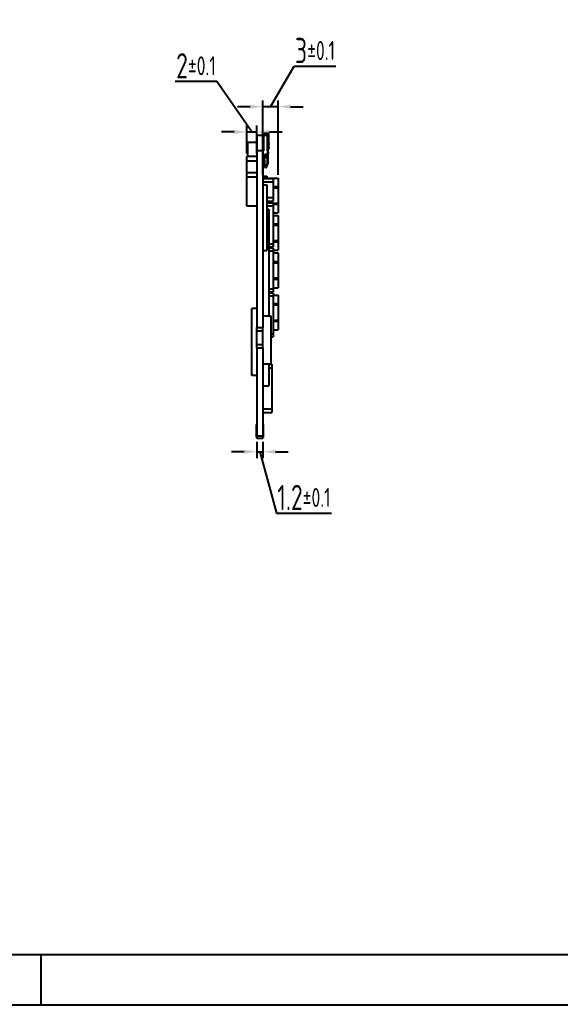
# Model space of a CAD drawing. Header units: millimetres. Extents: x 33 to 453, y 25 to 322.
# Drawn here: x 239.1 to 346.2, y 25.5 to 220.7 of the extents above; entities that cross this region are included whole.
import ezdxf

# ---------------------------------------------------------------- set-up
doc = ezdxf.new("R2010")
doc.units = ezdxf.units.MM
for name, color, linetype in [('可见', 7, 'Continuous'), ('图框', 7, 'Continuous'), ('标注、技术要求', 1, 'Continuous')]:
    doc.layers.add(name, color=color, linetype=linetype)
doc.styles.add('陈杰（2）', font='gbenor.shx', dxfattribs={"width": 0.8, "height": 5, "bigfont": 'gbcbig.shx'})
doc.dimstyles.new('ISO-25（3）', dxfattribs={"dimtxt": 5, "dimasz": 2.5, "dimexe": 1.25, "dimexo": 0.625, "dimtad": 1, "dimtih": 1, "dimtoh": 1, "dimdsep": 46, "dimtxsty": '陈杰（2）', "dimcen": 2.5, "dimclrt": 256, "dimadec": 0, "dimazin": 0, "dimtol": 1, "dimtp": 0.1, "dimtm": 0.1, "dimtfac": 0.75, "dimtmove": 1, "dimatfit": 3, "dimfxl": 1, "dimtolj": 1, "dimarcsym": 0})

# ---------------------------------------------------------------- blocks, each defined once
blk = doc.blocks.new('*D57')
at = {"layer": 'Defpoints', "color": 0, "transparency": 16777216}
for p in [(286.06, 137.72), (287.26, 137.72), (287.26, 135.11)]:
    blk.add_point(p, dxfattribs=at)
at = {"layer": '标注、技术要求', "color": 0, "lineweight": -2, "transparency": 16777216}
for p, q in [((286.06, 137.1), (286.06, 133.86)), ((287.26, 137.1), (287.26, 133.86)), ((283.56, 135.11), (281.06, 135.11)), ((286.06, 135.11), (287.26, 135.11)), ((286.06, 135.11), (287.26, 135.11)), ((286.66, 135.11), (289.95, 122.93)), ((289.76, 135.11), (292.26, 135.11)), ((289.95, 122.93), (300.83, 122.93))]:
    blk.add_line(p, q, dxfattribs=at)
at = {"layer": '标注、技术要求', "color": 0, "transparency": 16777216}
for points in [[(283.56, 135.53), (283.56, 134.69), (286.06, 135.11)], [(289.76, 135.53), (289.76, 134.69), (287.26, 135.11)]]:
    blk.add_solid(points, dxfattribs=at)
at = {"layer": '标注、技术要求', "transparency": 16777216, "insert": (295.39, 126.06), "char_height": 5, "attachment_point": 5, "style": '陈杰（2）'}
blk.add_mtext('\\A1;1.2{\\H3.75;±0.1}', dxfattribs=at)
blk = doc.blocks.new('*D58')
at = {"layer": 'Defpoints', "color": 0, "transparency": 16777216}
for p in [(287.26, 203.45), (287.26, 189.33), (290.26, 189.33)]:
    blk.add_point(p, dxfattribs=at)
at = {"layer": '标注、技术要求', "color": 0, "lineweight": -2, "transparency": 16777216}
for p, q in [((288.76, 203.45), (293.49, 211.45)), ((293.49, 211.45), (301.69, 211.45)), ((284.76, 203.45), (282.26, 203.45)), ((287.26, 189.95), (287.26, 204.7)), ((290.26, 203.45), (287.26, 203.45)), ((290.26, 203.45), (287.26, 203.45)), ((290.26, 189.95), (290.26, 204.7)), ((292.76, 203.45), (295.26, 203.45))]:
    blk.add_line(p, q, dxfattribs=at)
at = {"layer": '标注、技术要求', "color": 0, "transparency": 16777216}
for points in [[(284.76, 203.87), (284.76, 203.03), (287.26, 203.45)], [(292.76, 203.87), (292.76, 203.03), (290.26, 203.45)]]:
    blk.add_solid(points, dxfattribs=at)
at = {"layer": '标注、技术要求', "transparency": 16777216, "insert": (297.59, 214.57), "char_height": 5, "attachment_point": 5, "style": '陈杰（2）'}
blk.add_mtext('\\A1;3{\\H3.75;±0.1}', dxfattribs=at)
blk = doc.blocks.new('*D59')
at = {"layer": 'Defpoints', "color": 0, "transparency": 16777216}
for p in [(286.06, 198.45), (284.06, 193.56), (286.06, 193.56)]:
    blk.add_point(p, dxfattribs=at)
at = {"layer": '标注、技术要求', "color": 0, "lineweight": -2, "transparency": 16777216}
for p, q in [((278.15, 208.43), (269.85, 208.43)), ((285.06, 198.45), (278.15, 208.43)), ((284.06, 194.19), (284.06, 199.7)), ((286.06, 194.19), (286.06, 199.7)), ((281.56, 198.45), (279.06, 198.45)), ((284.06, 198.45), (286.06, 198.45)), ((284.06, 198.45), (286.06, 198.45)), ((288.56, 198.45), (291.06, 198.45))]:
    blk.add_line(p, q, dxfattribs=at)
at = {"layer": '标注、技术要求', "color": 0, "transparency": 16777216}
for points in [[(281.56, 198.87), (281.56, 198.03), (284.06, 198.45)], [(288.56, 198.87), (288.56, 198.03), (286.06, 198.45)]]:
    blk.add_solid(points, dxfattribs=at)
at = {"layer": '标注、技术要求', "transparency": 16777216, "insert": (274, 211.55), "char_height": 5, "attachment_point": 5, "style": '陈杰（2）'}
blk.add_mtext('\\A1;2{\\H3.75;±0.1}', dxfattribs=at)

msp = doc.modelspace()

# ---------------------------------------------------------------- linework, layer by layer
at = {"layer": '可见', "extrusion": (-1e-16, -1, 0)}
for p, q in [((286.065, 197.72), (286.065, 194.72)), ((287.265, 197.72), (286.065, 197.72)), ((287.265, 194.72), (287.265, 197.72)), ((287.365, 197.26), (287.265, 197.26)), ((287.365, 197.72), (287.365, 194.71)), ((288.135, 197.72), (287.365, 197.72)), ((287.455, 197.85), (287.455, 197.72)), ((287.635, 198.12), (287.485, 198.12)), ((287.485, 198.12), (287.485, 198.02)), ((287.485, 198.02), (287.635, 198.02)), ((287.555, 197.72), (287.555, 197.85)), ((288.18, 198), (287.605, 198)), ((287.605, 197.9), (288.18, 197.9)), ((288.315, 198.12), (287.635, 198.12)), ((287.635, 198.02), (287.635, 198.12)), ((288.315, 198.02), (287.635, 198.02)), ((287.735, 198.02), (287.735, 198)), ((287.795, 198), (287.795, 198.02)), ((287.905, 198), (287.884, 198.02)), ((288.135, 197.72), (288.135, 194.71)), ((288.135, 197.72), (288.214, 197.72)), ((288.33, 198), (288.18, 198)), ((288.18, 198), (288.18, 197.9)), ((288.18, 197.9), (288.33, 197.9)), ((288.214, 197.72), (288.214, 196.211)), ((288.214, 197.327), (288.272, 197.325)), ((288.345, 197.253), (288.214, 197.257)), ((288.255, 197.835), (288.255, 197.335)), ((288.265, 197.835), (288.255, 197.835)), ((288.265, 197.335), (288.255, 197.335)), ((288.265, 198.02), (288.265, 198)), ((288.265, 197.9), (288.265, 197.835)), ((288.265, 197.335), (288.265, 197.832)), ((288.272, 197.325), (288.345, 197.253)), ((288.33, 197.9), (288.33, 198)), ((288.345, 197.253), (288.345, 197.295)), ((288.345, 196.93), (288.345, 197.253)), ((288.365, 197.97), (288.365, 196.71)), ((288.465, 197.97), (288.465, 198.027)), ((288.465, 196.71), (288.465, 197.97)), ((286.065, 196.356), (284.264, 196.356)), ((284.264, 193.563), (284.264, 196.356)), ((287.265, 196.09), (287.32, 196.146)), ((287.351, 195.435), (287.352, 195.438)), ((287.355, 196.16), (287.365, 196.16)), ((288.165, 196.26), (288.135, 196.26)), ((288.135, 196.21), (288.215, 196.21)), ((288.215, 195.81), (288.135, 195.81)), ((288.165, 195.76), (288.135, 195.76)), ((288.214, 195.722), (288.135, 195.722)), ((288.214, 195.31), (288.135, 195.172)), ((288.165, 196.26), (288.215, 196.21)), ((288.165, 195.76), (288.215, 195.81)), ((288.345, 196.93), (288.214, 196.93)), ((288.214, 196.71), (288.275, 196.71)), ((288.214, 196.66), (288.315, 196.66)), ((288.315, 196.56), (288.214, 196.56)), ((288.214, 195.81), (288.214, 195.722)), ((288.235, 195.75), (288.214, 195.75)), ((288.214, 195.722), (288.214, 195.31)), ((288.215, 195.81), (288.215, 196.21)), ((288.215, 196.019), (288.245, 196.019)), ((288.235, 195.75), (288.235, 194.71)), ((288.245, 196.66), (288.245, 196.71)), ((288.245, 196.019), (288.245, 196.56)), ((288.345, 196.019), (288.245, 196.019)), ((288.275, 196.71), (288.345, 196.78)), ((288.315, 194.24), (288.315, 195.84)), ((288.345, 196.78), (288.345, 196.93)), ((288.345, 196.67), (288.345, 196.78)), ((288.345, 196.019), (288.345, 196.563)), ((288.365, 196.48), (288.345, 196.48)), ((288.365, 196.37), (288.345, 196.37)), ((288.365, 196.308), (288.345, 196.337)), ((288.365, 196.569), (288.365, 196.175)), ((288.365, 195.975), (288.365, 196.175)), ((288.365, 196.175), (288.465, 196.175)), ((288.365, 195.975), (288.365, 195.535)), ((288.365, 195.975), (288.465, 195.975)), ((288.365, 195.535), (288.365, 195.385)), ((288.465, 195.535), (288.365, 195.535)), ((288.365, 195.25), (288.365, 195.385)), ((288.365, 195.385), (288.465, 195.385)), ((288.465, 196.175), (288.465, 196.71)), ((288.465, 196.175), (288.465, 195.975)), ((288.465, 195.535), (288.465, 195.975)), ((288.465, 195.385), (288.465, 195.535)), ((288.465, 195.385), (288.465, 195.25)), ((286.065, 193.563), (284.065, 193.563)), ((284.065, 192.684), (284.065, 193.563)), ((286.065, 194.72), (286.065, 159.72)), ((287.265, 194.72), (286.065, 194.72)), ((287.265, 194.72), (287.265, 159.72)), ((287.365, 194.71), (287.265, 194.71)), ((287.515, 193.36), (287.265, 193.36)), ((287.37, 193.284), (287.294, 193.36)), ((287.315, 193.11), (287.315, 193.34)), ((287.385, 193.16), (287.385, 193.249)), ((287.565, 193.41), (287.515, 193.36)), ((287.515, 193.36), (287.865, 193.36)), ((287.995, 193.96), (287.565, 193.96)), ((287.565, 193.96), (287.565, 193.41)), ((287.585, 192.847), (287.585, 193.31)), ((287.751, 193.737), (287.669, 193.96)), ((288.1, 193.31), (287.75, 193.31)), ((287.865, 193.673), (287.865, 193.36)), ((287.995, 193.56), (287.865, 193.56)), ((287.995, 193.529), (287.865, 193.529)), ((287.865, 193.51), (287.995, 193.518)), ((287.995, 193.41), (287.865, 193.41)), ((287.865, 193.36), (288.045, 193.36)), ((287.945, 193.771), (287.945, 193.96)), ((287.945, 193.935), (287.995, 193.935)), ((287.995, 193.96), (287.995, 193.41)), ((288.045, 193.36), (287.995, 193.41)), ((288.235, 193.36), (288.045, 193.36)), ((288.08, 193.31), (288.08, 191.925)), ((288.235, 194.71), (288.135, 194.71)), ((288.165, 193.36), (288.165, 192.04)), ((288.235, 193.36), (288.235, 194.71)), ((288.315, 194.24), (288.235, 194.24)), ((288.315, 194.415), (288.318, 194.405)), ((288.315, 194.405), (288.318, 194.405)), ((288.315, 194.346), (288.335, 194.358)), ((288.315, 192.14), (288.315, 194.24)), ((288.358, 194.198), (288.315, 194.223)), ((288.335, 194.358), (288.318, 194.405)), ((288.335, 194.358), (288.388, 194.215)), ((288.358, 194.198), (288.388, 194.215)), ((286.065, 192.684), (284.065, 192.684)), ((284.065, 190.383), (284.065, 192.684)), ((287.285, 192.797), (287.265, 192.817)), ((287.265, 192.04), (287.315, 192.04)), ((287.285, 192.797), (287.535, 192.797)), ((287.301, 193.11), (287.335, 193.11)), ((287.315, 192.04), (287.315, 192.797)), ((287.515, 192.04), (287.315, 192.04)), ((287.515, 192.797), (287.515, 192.04)), ((287.515, 192.04), (287.58, 192.04)), ((287.58, 192.825), (287.58, 191.925)), ((287.58, 191.925), (288.08, 191.925)), ((287.58, 191.925), (287.58, 191.625)), ((288.08, 192.04), (288.165, 192.04)), ((288.08, 191.625), (288.08, 191.925)), ((288.165, 192.04), (288.215, 192.04)), ((288.315, 192.14), (288.215, 192.04)), ((286.065, 190.383), (284.065, 190.383)), ((284.065, 189.503), (284.065, 190.383)), ((284.065, 183.743), (284.065, 189.503)), ((286.065, 189.503), (284.065, 189.503)), ((287.265, 189.673), (288.065, 189.673)), ((287.265, 189.573), (288.065, 189.573)), ((287.265, 189.327), (290.265, 189.327)), ((288.065, 189.673), (288.065, 189.573)), ((288.065, 189.573), (288.065, 189.327)), ((290.265, 189.327), (290.265, 187.627)), ((287.265, 189.252), (289.265, 189.252)), ((287.265, 188.562), (289.265, 188.562)), ((287.265, 187.96), (288.034, 187.96)), ((288.034, 187.96), (288.034, 174.951)), ((289.265, 189.252), (289.265, 188.562)), ((289.265, 188.562), (289.265, 185.438)), ((289.265, 187.627), (290.265, 187.627)), ((289.265, 187.377), (290.265, 187.377)), ((290.265, 187.627), (290.265, 187.377)), ((290.265, 187.377), (290.265, 184.377)), ((288.034, 185.438), (289.265, 185.438)), ((289.265, 185.438), (289.265, 184.749)), ((286.065, 183.743), (284.065, 183.743)), ((288.034, 184.749), (289.265, 184.749)), ((288.034, 184.424), (289.265, 184.424)), ((288.034, 183.817), (289.265, 183.817)), ((289.265, 184.424), (289.265, 183.817)), ((289.265, 184.377), (290.265, 184.377)), ((289.265, 184.127), (290.265, 184.127)), ((289.265, 183.817), (289.265, 176.314)), ((290.265, 184.377), (290.265, 184.127)), ((290.265, 184.127), (290.265, 182.427)), ((288.034, 183.15), (288.465, 183.15)), ((288.465, 183.15), (288.465, 162.022)), ((289.265, 182.427), (290.265, 182.427)), ((289.265, 181.919), (290.265, 181.919)), ((290.265, 181.919), (290.265, 180.219)), ((289.265, 180.219), (290.265, 180.219)), ((289.265, 179.969), (290.265, 179.969)), ((290.265, 180.219), (290.265, 179.969)), ((290.265, 179.969), (290.265, 176.968)), ((288.465, 176.314), (289.265, 176.314)), ((288.465, 175.707), (289.265, 175.707)), ((289.265, 176.968), (290.265, 176.968)), ((289.265, 176.718), (290.265, 176.718)), ((289.265, 176.314), (289.265, 175.707)), ((290.265, 176.968), (290.265, 176.718)), ((290.265, 176.718), (290.265, 175.018)), ((287.265, 174.951), (288.034, 174.951)), ((288.465, 175.522), (289.265, 175.522)), ((288.465, 174.916), (289.265, 174.916)), ((289.265, 175.522), (289.265, 174.916)), ((289.265, 175.018), (290.265, 175.018)), ((289.265, 174.916), (289.265, 167.412)), ((289.265, 174.51), (290.265, 174.51)), ((290.265, 174.51), (290.265, 172.81)), ((289.265, 172.81), (290.265, 172.81)), ((289.265, 172.56), (290.265, 172.56)), ((290.265, 172.81), (290.265, 172.56)), ((290.265, 172.56), (290.265, 169.56)), ((289.265, 169.56), (290.265, 169.56)), ((289.265, 169.31), (290.265, 169.31)), ((290.265, 169.56), (290.265, 169.31)), ((290.265, 169.31), (290.265, 167.61)), ((288.465, 167.412), (289.265, 167.412)), ((288.465, 166.806), (289.265, 166.806)), ((288.465, 166.605), (289.265, 166.605)), ((288.465, 165.998), (289.265, 165.998)), ((289.265, 167.61), (290.265, 167.61)), ((289.265, 167.412), (289.265, 166.806)), ((289.265, 166.605), (289.265, 165.998)), ((289.265, 166.154), (290.265, 166.154)), ((289.265, 165.998), (289.265, 158.495)), ((290.265, 166.154), (290.265, 164.454)), ((289.265, 164.454), (290.265, 164.454)), ((289.265, 164.204), (290.265, 164.204)), ((290.265, 164.454), (290.265, 164.204)), ((290.265, 164.204), (290.265, 161.204)), ((286.065, 163.464), (285.065, 163.464)), ((285.065, 150.21), (285.065, 163.464)), ((287.265, 162.022), (288.865, 162.022)), ((288.865, 162.022), (288.865, 152.514)), ((289.265, 161.204), (290.265, 161.204)), ((289.265, 160.954), (290.265, 160.954)), ((290.265, 161.204), (290.265, 160.954)), ((290.265, 160.954), (290.265, 159.254)), ((286.065, 159.063), (286.065, 159.72)), ((286.065, 159.72), (287.265, 159.72)), ((286.065, 156.363), (286.065, 159.063)), ((286.065, 159.063), (287.265, 159.063)), ((287.265, 159.063), (287.265, 159.72)), ((287.265, 156.363), (287.265, 159.063)), ((288.865, 158.495), (289.265, 158.495)), ((289.265, 159.254), (290.265, 159.254)), ((289.265, 158.495), (289.265, 157.888)), ((286.065, 155.72), (286.065, 156.363)), ((286.065, 156.363), (287.265, 156.363)), ((287.265, 155.72), (287.265, 156.363)), ((288.865, 157.888), (289.265, 157.888)), ((286.065, 155.72), (286.065, 138.22)), ((286.065, 155.72), (287.265, 155.72)), ((287.265, 155.72), (287.265, 138.22)), ((287.265, 152.514), (288.865, 152.514)), ((288.465, 152.514), (288.465, 148.15)), ((288.465, 152.453), (289.043, 152.453)), ((289.043, 152.453), (289.043, 151.745)), ((288.465, 151.745), (289.043, 151.745)), ((289.043, 151.745), (289.043, 143.617)), ((286.065, 150.21), (285.065, 150.21)), ((287.265, 148.15), (288.465, 148.15)), ((287.265, 143.617), (289.043, 143.617)), ((287.265, 142.9), (289.043, 142.9)), ((289.043, 143.617), (289.043, 142.9)), ((286.045, 140.52), (286.015, 140.52)), ((286.015, 137.97), (286.015, 140.52)), ((286.065, 140.52), (286.045, 140.52)), ((286.045, 137.97), (286.045, 140.52)), ((287.265, 140.52), (287.295, 140.52)), ((287.295, 140.52), (287.295, 137.97)), ((286.045, 137.97), (286.015, 137.97)), ((286.065, 137.97), (286.045, 137.97)), ((286.065, 138.22), (286.065, 137.72)), ((287.265, 138.22), (286.065, 138.22)), ((287.265, 137.72), (286.065, 137.72)), ((287.265, 137.72), (287.265, 138.22)), ((287.265, 137.97), (287.295, 137.97))]:
    msp.add_line(p, q, dxfattribs=at)
at = {"layer": '可见'}
for centre, radius, start, end in [((287.605, 197.85), 0.15, 90, 180.00065), ((287.83, 197.625), 0.25, 22.33368, 157.66632), ((288.315, 197.97), 0.15, 0, 90), ((288.365, 198.027), 0.1, 0, 112.30772), ((287.4, 195.425), 0.05, 135, 165), ((288.315, 196.71), 0.15, 270, 0), ((287.335, 193.249), 0.05, 0, 45), ((287.635, 193.31), 0.05, 90, 180), ((287.7, 193.31), 0.05, 0, 90), ((288.15, 193.31), 0.05, 90, 180), ((287.435, 192.34), 0.17, 134.90087, 180), ((287.335, 193.16), 0.05, 270, 0), ((287.83, 191.625), 0.25, 180, 0)]:
    msp.add_arc(centre, radius, start, end, dxfattribs=at)
at = {"layer": '可见', "extrusion": (0, 0, -1)}
for centre, radius, start, end in [((-287.605, 197.85), 0.05, 359.99771, 90), ((-288.255, 197.685), 0.15, 13.4934, 90), ((-288.255, 197.485), 0.15, 270, 285.51535), ((-288.265, 197.935), 0.1, 182.86613, 269.99206), ((-288.316, 197.832), 0.0515, 0.24063, 4.21652), ((-288.265, 197.235), 0.1, 90, 180), ((-288.315, 197.97), 0.05, 90, 180), ((-288.263, 197.935), 0.201, 180.00956, 181.42789), ((-287.254, 195.46), 0.1, 195, 263.99435), ((-287.355, 196.11), 0.05, 45, 90), ((-288.165, 195.84), 0.15, 109.47122, 180), ((-288.315, 196.71), 0.05, 180, 270), ((-288.335, 195.25), 0.03, 180, 266.41668), ((-288.335, 195.25), 0.13, 179.99999, 266.4167), ((-287.845, 193.771), 0.1, 180, 340), ((-287.301, 193.06), 0.05, 42.5101, 90), ((-287.535, 192.847), 0.05, 180, 270)]:
    msp.add_arc(centre, radius, start, end, dxfattribs=at)
at = {"layer": '可见'}
msp.add_ellipse((288.265, 197.93), major_axis=(-0.1, 0), ratio=0.9857143, start_param=1.5707963, end_param=3.1415927, dxfattribs=at)
for points in [[(288.265, 197.835), (288.265, 197.835), (288.265, 197.835), (288.265, 197.835)], [(288.336, 195.22), (288.329, 195.219), (288.322, 195.218), (288.315, 195.216)]]:
    msp.add_open_spline(points, degree=3, dxfattribs=at)
msp.add_open_spline([(288.315, 195.09), (288.314, 195.093), (288.315, 195.096), (288.317, 195.102), (288.319, 195.106), (288.323, 195.112), (288.326, 195.114), (288.33, 195.117), (288.333, 195.118), (288.338, 195.12), (288.34, 195.12), (288.343, 195.12)], degree=3, knots=[0.014845161, 0.014845161, 0.014845161, 0.014845161, 0.0173419503, 0.0173419503, 0.019530625, 0.019530625, 0.0205788168, 0.0205788168, 0.0214939421, 0.0214939421, 0.0222228734, 0.0222228734, 0.0222228734, 0.0222228734], dxfattribs=at)
at = {"layer": '图框'}
msp.add_line((243.282, 35.497), (243.282, 25.497), dxfattribs=at)
for points in [[(33.282, 322.497), (453.282, 322.497), (453.282, 25.497), (33.282, 25.497)], [(43.282, 312.497), (443.282, 312.497), (443.282, 35.497), (43.282, 35.497)]]:
    msp.add_lwpolyline(points, close=True, dxfattribs=at)

# ---------------------------------------------------------------- dimensions: what is measured, and where the dimension line sits
at = {"layer": '标注、技术要求'}
for base, p1, p2, picture, middle in [((287.265, 203.451), (290.265, 189.327), (287.265, 189.327), '*D58', (294.11, 211.446)), ((286.065, 198.45), (284.065, 193.563), (286.065, 193.563), '*D59', (277.522, 208.428)), ((287.265, 135.11), (286.065, 137.72), (287.265, 137.72), '*D57', (290.576, 122.935))]:
    dim = msp.add_linear_dim(base=base, p1=p1, p2=p2, dimstyle='ISO-25（3）', dxfattribs=at)
    dim.commit()
    dim.dimension.update_dxf_attribs({"geometry": picture, "text_midpoint": middle, "dimtype": 160})

doc.saveas('drawing.dxf')
